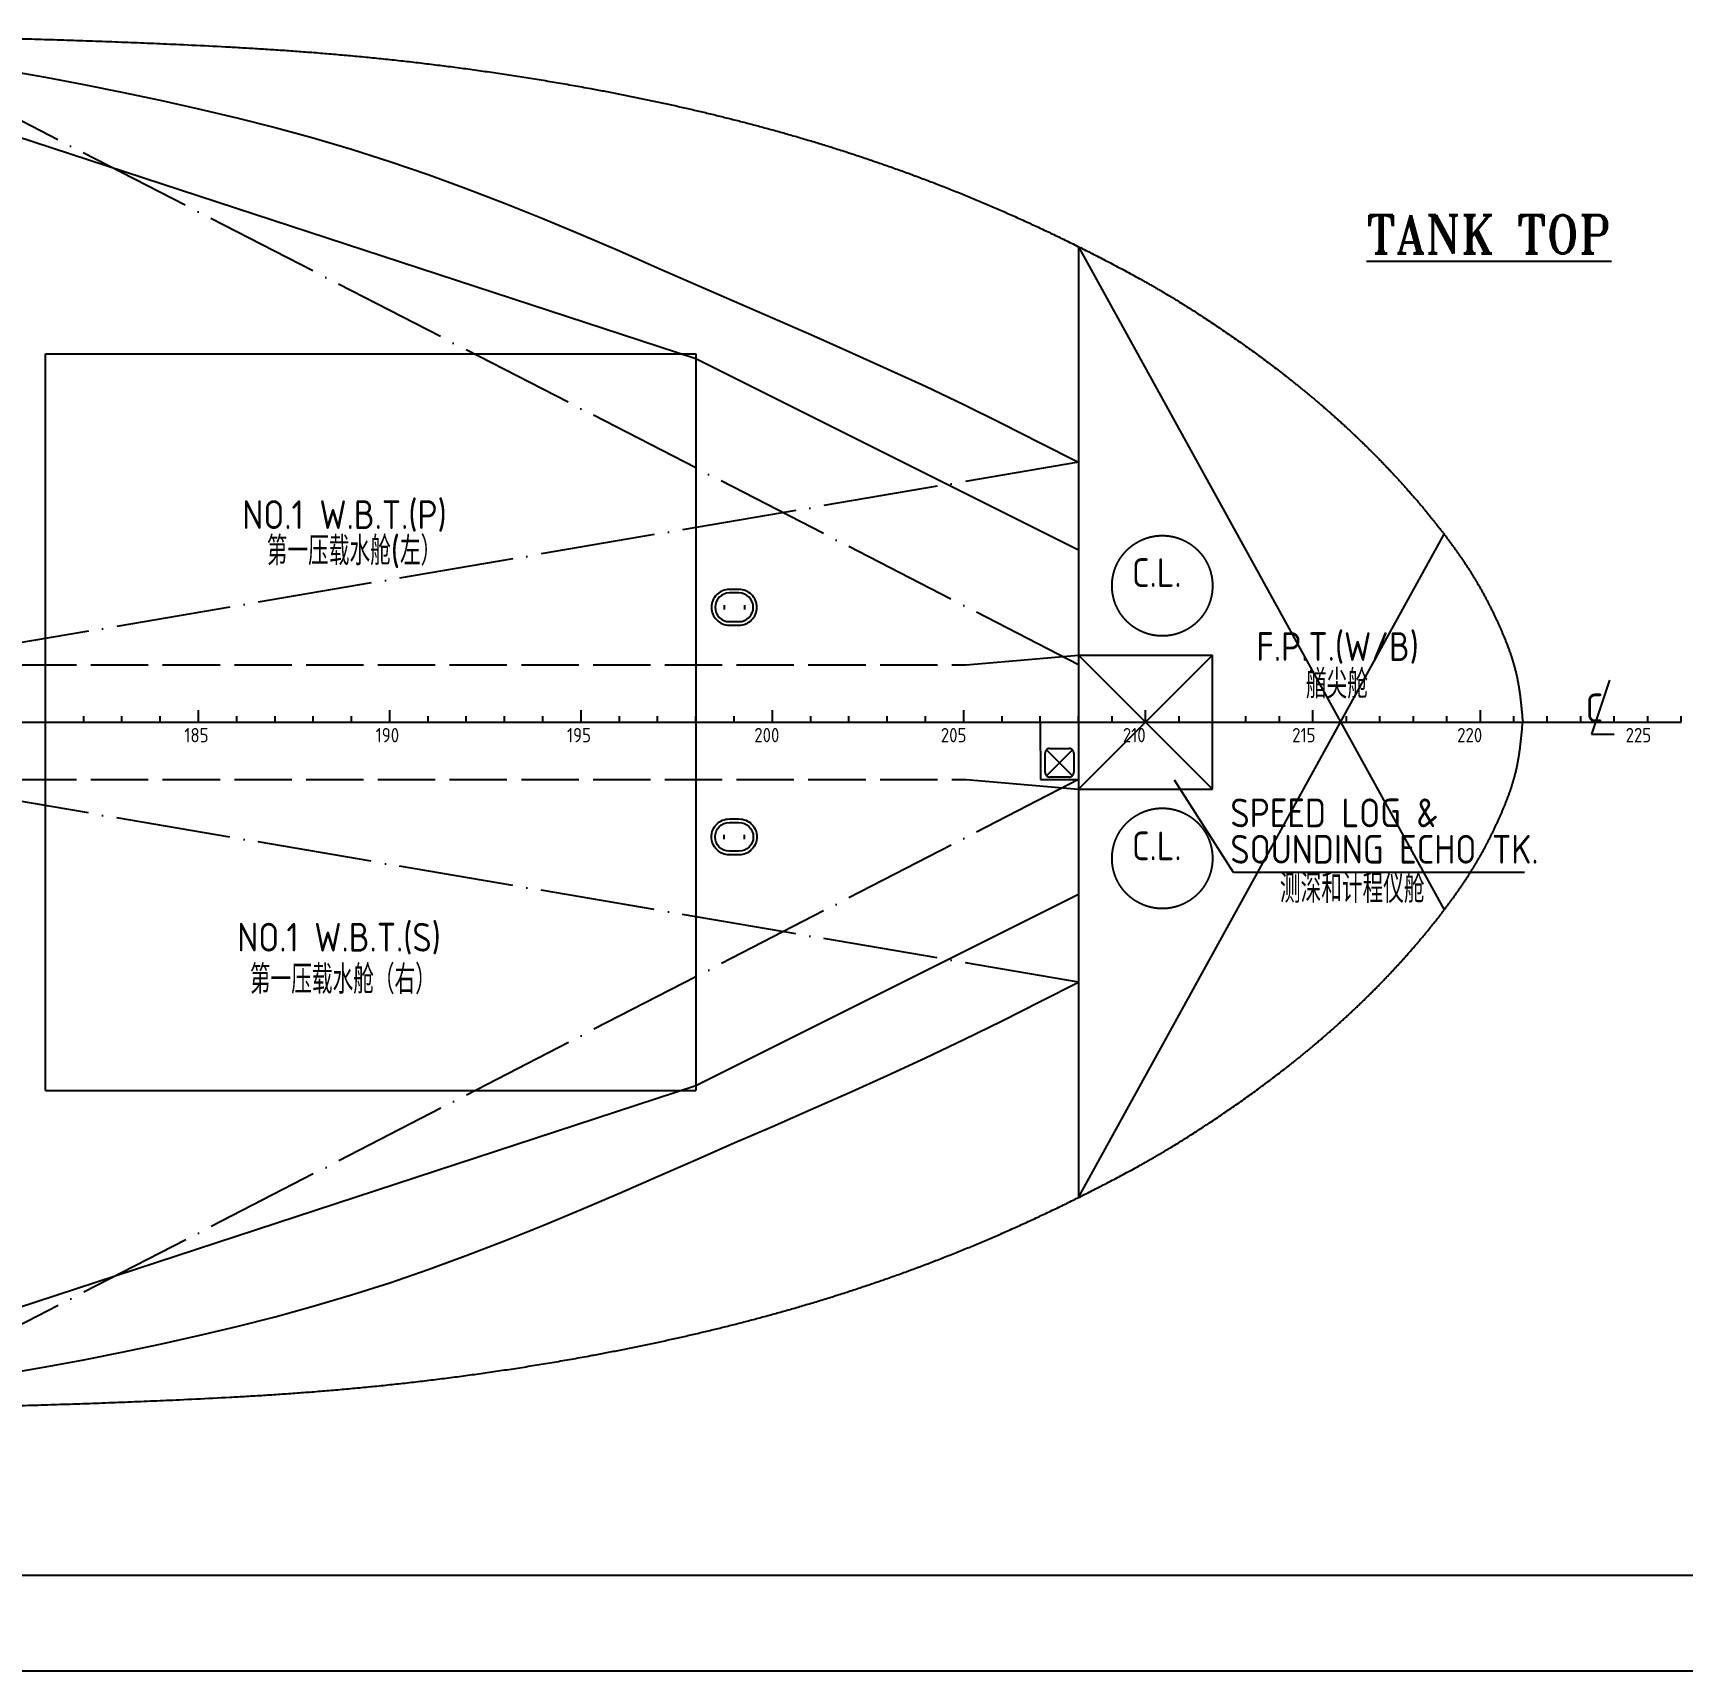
# Model space of a CAD drawing. Header units: millimetres. Extents: x -1838618 to -1600818, y -1770412 to -1553248.
# Drawn here: x -1682764 to -1648288, y -1770412 to -1736164 of the extents above; entities that cross this region are included whole.
import ezdxf
from ezdxf.enums import TextEntityAlignment as Align

# ---------------------------------------------------------------- set-up
doc = ezdxf.new("R2010")
doc.units = ezdxf.units.MM
doc.header["$LTSCALE"] = 100
doc.linetypes.add('ACAD_ISO02W100', pattern=[15, 12, -3])
doc.linetypes.add('ACAD_ISO04W100', pattern=[30, 24, -3, 0, -3])
doc.layers.add('412equipment', color=6, linetype='Continuous')
doc.layers.add('图层4', color=4, linetype='Continuous')
doc.styles.add('ROMANT8', font='romant.shx', dxfattribs={"width": 0.9, "height": 800, "bigfont": 'hmdxfs.shx'})
doc.styles.get("Standard").update_dxf_attribs({"font": 'gbenor.shx', "width": 0.9, "bigfont": 'gbcbig.shx'})

# ---------------------------------------------------------------- blocks, each defined once
blk = doc.blocks.new('FDSA')
at = {"color": 2}
for p, q in [((2710210, 379769), (2709833, 378643)), ((2709833, 378643), (2710313, 378643))]:
    blk.add_line(p, q, dxfattribs=at)
blk.add_text('C', height=600, dxfattribs=at).set_placement((2709714, 378890))
blk = doc.blocks.new('COORD')
at = {"color": 4}
for p, q in [((143400, 0), (143400, 125)), ((144200, 0), (144200, 125)), ((145000, 0), (145000, 125)), ((145800, 0), (145800, 125)), ((146600, 0), (146600, 250)), ((146600, 0), (146600, 125)), ((147400, 0), (147400, 125)), ((148200, 0), (148200, 125)), ((149000, 0), (149000, 125)), ((149800, 0), (149800, 125)), ((150600, 0), (150600, 250)), ((150600, 0), (150600, 125)), ((151400, 0), (151400, 125)), ((152200, 0), (152200, 125)), ((153000, 0), (153000, 125)), ((153800, 0), (153800, 125)), ((154600, 0), (154600, 250)), ((154600, 0), (154600, 125)), ((155400, 0), (155400, 125)), ((156200, 0), (156200, 125)), ((157000, 0), (157000, 125)), ((157800, 0), (157800, 125)), ((158600, 0), (158600, 250)), ((159400, 0), (159400, 125)), ((160200, 0), (160200, 125)), ((161000, 0), (161000, 125)), ((161800, 0), (161800, 125)), ((162600, 0), (162600, 250)), ((163400, 0), (163400, 125)), ((164200, 0), (164200, 125)), ((165000, 0), (165000, 125)), ((165700, 0), (165700, 125)), ((166400, 0), (166400, 250)), ((167100, 0), (167100, 125)), ((167800, 0), (167800, 125)), ((168500, 0), (168500, 125)), ((169200, 0), (169200, 125)), ((169900, 0), (169900, 250)), ((170600, 0), (170600, 125)), ((171300, 0), (171300, 125)), ((172000, 0), (172000, 125)), ((172700, 0), (172700, 125)), ((173400, 0), (173400, 250)), ((174100, 0), (174100, 125)), ((174800, 0), (174800, 125)), ((175500, 0), (175500, 125)), ((176200, 0), (176200, 125)), ((176900, 0), (176900, 125)), ((177600, 0), (177600, 125)), ((-3960, 0), (177600, 0))]:
    blk.add_line(p, q, dxfattribs=at)
for s, p in [('185', (146304, -423)), ('190', (150304, -423)), ('195', (154304, -423)), ('200', (158220, -423)), ('205', (162120, -423)), ('210', (165925, -423)), ('215', (169465, -423)), ('220', (172915, -423)), ('225', (176437, -423))]:
    blk.add_text(s, height=300, dxfattribs=at).set_placement(p)
blk = doc.blocks.new('H600X800A')
at = {"layer": '图层4'}
for p, q in [((-213, 45), (-213, -45)), ((213, 45), (213, -45))]:
    blk.add_line(p, q, dxfattribs=at)
for points in [[(475, 0, 0.414214), (100, 375), (-100, 375, 0.414214), (-475, 0, 0.414214), (-100, -375), (100, -375, 0.414214)], [(400, 0), (400, 0, 0.414214), (100, 300), (-100, 300, 0.414214), (-400, 0), (-400, 0, 0.414214), (-100, -300), (100, -300, 0.414214)]]:
    blk.add_lwpolyline(points, format="xyb", close=True, dxfattribs=at)

msp = doc.modelspace()

# ---------------------------------------------------------------- linework, layer by layer
at = {"color": 9, "linetype": 'ACAD_ISO04W100'}
for p, q in [((-1660904.3, -1749371.6), (-1685704.3, -1736616.6)), ((-1660904.3, -1745136.9), (-1685704.3, -1749371.6)), ((-1660904.3, -1751771.6), (-1685704.3, -1764556.3)), ((-1660904.3, -1756006.4), (-1685704.3, -1751771.6))]:
    msp.add_line(p, q, dxfattribs=at)
at = {"color": 4}
for p, q in [((-1685704.3, -1737471.6), (-1668904.3, -1742971.6)), ((-1668903.6, -1742971.6), (-1660904.3, -1746971.6)), ((-1668903.6, -1758171.6), (-1660904.3, -1754171.6)), ((-1685704.3, -1763671.6), (-1668904.3, -1758171.6))]:
    msp.add_line(p, q, dxfattribs=at)
at = {"color": 6}
for p, q in [((-1660904.3, -1740632), (-1660904.3, -1760511.3)), ((-1661704.3, -1750571.6), (-1661701.9, -1751771.6)), ((-1661701.9, -1751771.6), (-1660904.7, -1751771.6))]:
    msp.add_line(p, q, dxfattribs=at)
at = {"color": 9, "linetype": 'ACAD_ISO04W100', "ltscale": 100}
for p, q in [((-1660904.3, -1740632), (-1653260.4, -1754497.3)), ((-1660904.3, -1760511.3), (-1653260.4, -1746646))]:
    msp.add_line(p, q, dxfattribs=at)
at = {"color": 1, "linetype": 'ACAD_ISO04W100', "ltscale": 100}
for p, q in [((-1682504.3, -1742871.6), (-1668904.3, -1742871.6)), ((-1682504.3, -1758271.6), (-1682504.3, -1742871.6)), ((-1668904.3, -1742871.6), (-1668904.3, -1758271.6)), ((-1682504.3, -1758271.6), (-1668904.3, -1758271.6))]:
    msp.add_line(p, q, dxfattribs=at)
at = {"color": 5, "linetype": 'ACAD_ISO02W100', "ltscale": 20}
for p, q in [((-1663255.5, -1749371.6), (-1660904.3, -1749171.6)), ((-1660904.3, -1749171.6), (-1658104.3, -1749171.6)), ((-1658104.3, -1751971.6), (-1658104.3, -1749171.6)), ((-1663255.5, -1751771.6), (-1660904.3, -1751971.6)), ((-1660904.3, -1751971.6), (-1658104.3, -1751971.6))]:
    msp.add_line(p, q, dxfattribs=at)
at = {"color": 9, "linetype": 'ACAD_ISO04W100', "ltscale": 50}
for p, q in [((-1660904.3, -1749171.6), (-1658104.3, -1751971.6)), ((-1660904.3, -1751971.6), (-1658104.3, -1749171.6))]:
    msp.add_line(p, q, dxfattribs=at)
at = {"color": 5, "linetype": 'ACAD_ISO02W100'}
for p, q in [((-1797054.3, -1749371.6), (-1663255.5, -1749371.6)), ((-1797054.3, -1751771.6), (-1663255.5, -1751771.6))]:
    msp.add_line(p, q, dxfattribs=at)
at = {"color": 1, "linetype": 'ACAD_ISO04W100', "ltscale": 35}
for p, q in [((-1661575, -1751150.9), (-1661033.6, -1751692.4)), ((-1661575, -1751692.4), (-1661033.6, -1751150.9))]:
    msp.add_line(p, q, dxfattribs=at)
at = {"color": 7}
for p, q in [((-1657666.6, -1753719.1), (-1658898.1, -1751784)), ((-1651582.6, -1753719.1), (-1657666.6, -1753719.1))]:
    msp.add_line(p, q, dxfattribs=at)
msp.add_line((-1600818.1, -1770412.3), (-1838618.1, -1770412.3))
at = {"color": 6}
for points in [[(-1683304.3, -1736950.1), (-1682504.3, -1737089.4), (-1681704.3, -1737239.9), (-1680904.3, -1737400.1), (-1680104.3, -1737568.1), (-1679304.3, -1737746.6), (-1678504.3, -1737935.6), (-1677704.3, -1738139.9), (-1676904.3, -1738358.1), (-1676104.3, -1738595.6), (-1675304.3, -1738850.1), (-1674504.3, -1739123.1), (-1673704.3, -1739415.6), (-1672904.3, -1739723.1), (-1672104.3, -1740044.9), (-1671304.3, -1740377.9), (-1670504.3, -1740721.1), (-1669704.3, -1741070.6), (-1668904.3, -1741420.6), (-1668104.3, -1741771.4), (-1667304.3, -1742119.1), (-1666504.3, -1742468.1), (-1665704.3, -1742822.9), (-1664904.3, -1743183.1), (-1664104.3, -1743551.4), (-1663304.3, -1743932.6), (-1662504.3, -1744326.4), (-1661704.3, -1744730.6), (-1660904.3, -1745136.9)], [(-1683304.3, -1764193.1), (-1682504.3, -1764053.9), (-1681704.3, -1763903.4), (-1680904.3, -1763743.1), (-1680104.3, -1763575.1), (-1679304.3, -1763396.6), (-1678504.3, -1763207.6), (-1677704.3, -1763003.4), (-1676904.3, -1762785.1), (-1676104.3, -1762547.6), (-1675304.3, -1762293.1), (-1674504.3, -1762020.1), (-1673704.3, -1761727.6), (-1672904.3, -1761420.1), (-1672104.3, -1761098.4), (-1671304.3, -1760765.4), (-1670504.3, -1760422.1), (-1669704.3, -1760072.6), (-1668904.3, -1759722.6), (-1668104.3, -1759371.9), (-1667304.3, -1759024.1), (-1666504.3, -1758675.1), (-1665704.3, -1758320.4), (-1664904.3, -1757960.1), (-1664104.3, -1757591.9), (-1663304.3, -1757210.6), (-1662504.3, -1756816.9), (-1661704.3, -1756412.6), (-1660904.3, -1756006.4)], [(-1602818.1, -1768412.3), (-1833618.1, -1768412.3)]]:
    msp.add_lwpolyline(points, dxfattribs=at)
at = {"color": 1, "linetype": 'ACAD_ISO04W100', "ltscale": 35}
msp.add_lwpolyline([(-1661604.3, -1751221.6, -0.4142136), (-1661504.3, -1751121.6), (-1661104.3, -1751121.6, -0.4142136), (-1661004.3, -1751221.6), (-1661004.3, -1751621.6, -0.4142136), (-1661104.3, -1751721.6), (-1661504.3, -1751721.6, -0.4142136), (-1661604.3, -1751621.6)], format="xyb", close=True, dxfattribs=at)
for centre in [(-1659154.3, -1747721.6), (-1659154.3, -1753421.6)]:
    msp.add_circle(centre, 1050, dxfattribs=at)
at = {"color": 1, "linetype": 'ACAD_ISO04W100', "ltscale": 100}
for points in [[(-1696904.3, -1736171.6), (-1694037.6, -1736167.6), (-1688303.5, -1736159.6), (-1681629.8, -1736290.3), (-1675885.5, -1736604.2), (-1671555.8, -1737160.6), (-1666730.6, -1738258.2), (-1663150.1, -1739540.3), (-1660648, -1740744), (-1659217.7, -1741517), (-1657763.3, -1742438.7), (-1655928.1, -1743774.1), (-1654336.1, -1745312.2), (-1653249.4, -1746640.7), (-1652614.5, -1747531.4), (-1652097.9, -1748540.3), (-1651709.4, -1749542.7), (-1651648.9, -1750233), (-1651619.2, -1750571.6)], [(-1696904.3, -1764971.6), (-1694037.6, -1764975.7), (-1688303.5, -1764983.7), (-1681629.8, -1764853), (-1675885.5, -1764539.1), (-1671555.8, -1763982.7), (-1666730.6, -1762885.1), (-1663150.1, -1761602.9), (-1660648, -1760399.3), (-1659217.7, -1759626.3), (-1657763.3, -1758704.6), (-1655928.1, -1757369.2), (-1654336.1, -1755831.1), (-1653249.4, -1754502.6), (-1652614.5, -1753611.9), (-1652097.9, -1752603), (-1651709.4, -1751600.6), (-1651648.9, -1750910.3), (-1651619.2, -1750571.6)]]:
    msp.add_open_spline(points, degree=3, knots=[0, 0, 0, 0, 8600.0188352, 17202.6931845, 20019.7594743, 25856.6034088, 30272.4896446, 34844.0025493, 37227.5589259, 38598.0179692, 39718.5976187, 42390.875486, 45395.5798824, 46322.9215654, 47540.0867555, 48666.6988374, 49720.6272006, 50735.6469769, 50735.6469769, 50735.6469769, 50735.6469769], dxfattribs=at)

# ---------------------------------------------------------------- block references
at = {"color": 2}
msp.add_blockref('H600X800A', (-1668104.3, -1748171.6), dxfattribs=at)
msp.add_blockref('FDSA', (-4360016.4, -2129465))
at = {"color": 2, "xscale": -1, "rotation": 180}
msp.add_blockref('H600X800A', (-1668104.3, -1752971.6), dxfattribs=at)
at = {"layer": '412equipment', "color": 7}
msp.add_blockref('COORD', (-1825904.3, -1750571.6), dxfattribs=at)

# ---------------------------------------------------------------- texts
at = {"color": 4, "style": 'ROMANT8', "width": 0.9}
msp.add_text('%%uTANK TOP', height=800, dxfattribs=at).set_placement((-1652325.5, -1740773.1), align=Align.CENTER)
at = {"color": 2}
for s, p in [('NO.1 W.B.T.(P)', (-1678387.9, -1746534.1)), ('第一压载水舱(左）', (-1677875.5, -1747292.6)), ('C.L.', (-1659787.6, -1747746.1)), ('F.P.T.(W/B)', (-1657187.2, -1749292.2)), ('艏尖舱', (-1656150.8, -1750078.3)), ('SPEED LOG &', (-1657730.8, -1752770.2)), ('C.L.', (-1659787.6, -1753460.4)), ('SOUNDING ECHO TK.', (-1657730.8, -1753531)), ('测深和计程仪舱', (-1656694.4, -1754352.8)), ('NO.1 W.B.T.(S)', (-1678493.9, -1755369.8)), ('第一压载水舱（右）', (-1678229.3, -1756253.1))]:
    msp.add_text(s, height=600, dxfattribs=at).set_placement(p)

doc.saveas('drawing.dxf')
